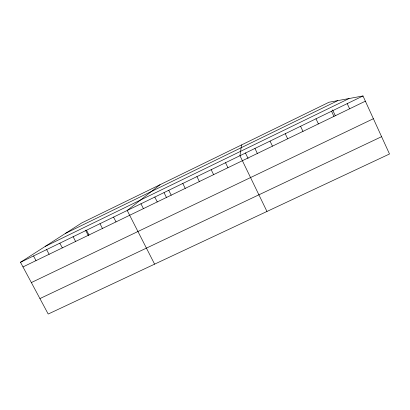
<?xml version="1.0" encoding="UTF-8"?>
<svg xmlns="http://www.w3.org/2000/svg" width="410" height="410" viewBox="0 0 410 410"><rect width="100%" height="100%" fill="white"/><g stroke="black" fill="none" stroke-linecap="round" stroke-linejoin="round"><path stroke-width="0.61" d="M241.551 144.935L239.958 155.708L266.961 211.457M160.059 184.71L127.208 210.463L154.601 264.148M20.5 262.282L81.744 222.932L329.04 102.233L362.993 95.96L389.5 153.996L48.201 314.039L20.5 262.282L362.993 95.96M65.579 233.316L337.845 100.609M45.213 246.4L349.094 98.528M22.986 266.925L365.371 101.173M31.355 282.567L373.387 118.715M39.929 298.582L381.587 136.673M33.523 255.958L36.008 260.622M46.637 249.587L49.118 254.277M59.839 243.176L62.315 247.886M73.129 236.724L75.604 241.454M86.51 230.225L88.98 234.976M85.5 230.164L88.345 235.632M99.984 223.681L102.449 228.457M113.549 217.095L116.015 221.892M140.963 203.785L143.418 208.623M154.811 197.056L157.261 201.92M168.756 190.286L171.201 195.175M164.067 192.7L166.603 197.753M182.798 183.47L185.238 188.38M196.938 176.602L199.373 181.533M211.176 169.689L213.61 174.645M225.515 162.724L227.945 167.705M245.416 152.94L248.076 158.45M254.943 148.43L257.362 153.463M270.036 141.101L272.45 146.155M285.247 133.716L287.656 138.795M300.566 126.275L302.969 131.385M315.997 118.782L318.396 123.912M332.597 109.906L335.226 115.574M331.546 111.233L333.94 116.389M347.208 103.622L349.597 108.809"/></g></svg>
